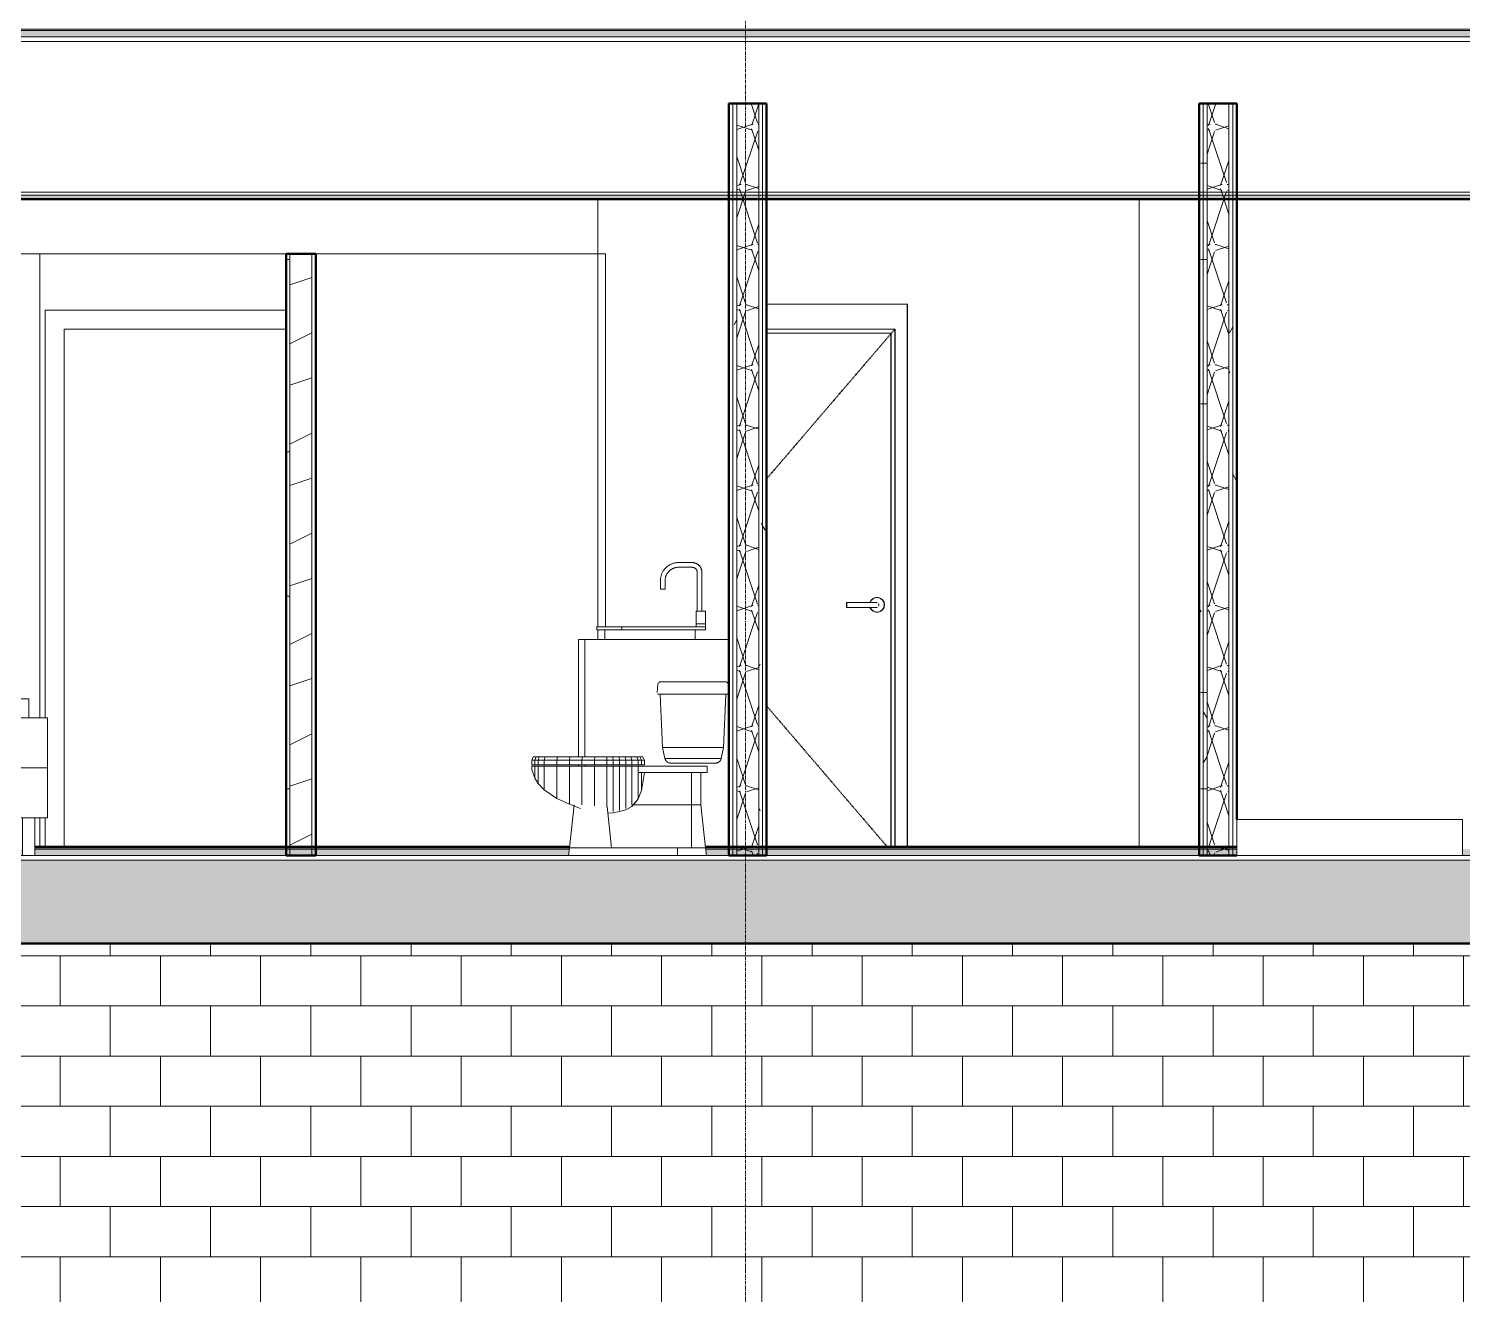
# Model space of a CAD drawing. Header units: inches. Extents: x -4169 to 1833, y -300 to 585.
# Drawn here: x -3595.7 to -3366.9, y 66 to 267.9 of the extents above; entities that cross this region are included whole.
import ezdxf

# ---------------------------------------------------------------- set-up
doc = ezdxf.new("R2010")
doc.units = ezdxf.units.IN
doc.header["$MEASUREMENT"] = 0
doc.linetypes.add('Dash 1_16_', pattern=[0.125, 0.0625, -0.0625])
doc.linetypes.add('Grid Line 1_2_', pattern=[0.875, 0.5, -0.125, 0.125, -0.125])
for name, color, linetype, lineweight in [('0-1', 7, 'Continuous', 5), ('0-4', 7, 'Continuous', 9), ('0-6', 10, 'Continuous', 13), ('A-DOOR-3', 7, 'Continuous', 9), ('A-DOOR-4', 7, 'Dash 1_16_', 9), ('A-DOOR-FRAM-1', 7, 'Continuous', 9), ('A-FLOR-2', 192, 'Continuous', 50), ('A-FLOR-LEVL-1', 51, 'Grid Line 1_2_', 9), ('A-FLOR-MCUT', 51, 'Continuous', 13), ('A-FLOR-PATT-1', 8, 'Continuous', 9), ('A-WALL-1', 250, 'Continuous', 50), ('A-WALL-2', 10, 'Continuous', 13), ('A-WALL-PATT-1', 7, 'Continuous', 9), ('A-WALL-PATT-2', 253, 'Continuous', 9), ('A-WALL-PATT-3', 55, 'Continuous', 9), ('I-FURN-1', 7, 'Continuous', 9), ('I-WALL-1', 250, 'Continuous', 50), ('I-WALL-2', 10, 'Continuous', 13), ('P-SANR-FIXT-1', 7, 'Continuous', 9), ('Q-CASE-1', 7, 'Continuous', 9), ('S-GRID-1', 1, 'Grid Line 1_2_', 9)]:
    doc.layers.add(name, color=color, linetype=linetype, lineweight=lineweight)
pattern_1 = [(0, (-3769.654, 146.633), (30.72, 7.68), [1.267, -21.773, 1.267, -21.773, -122.88]), (0, (-3769.654, 146.633), (30.72, 7.68), [-46.08, 1.267, -44.813, 1.267, -21.773, -53.76]), (0, (-3769.654, 146.633), (30.72, 7.68), [-115.2, 1.267, -14.093, 1.267, -37.133]), (120, (-3758.134, 150.473), (-22.011075, 22.7643), [1.267, -21.773, 1.267, -21.773, -122.88]), (120, (-3758.134, 150.473), (-22.011075, 22.7643), [-46.08, 1.267, -44.813, 1.267, -21.773, -53.76]), (120, (-3758.134, 150.473), (-22.011075, 22.7643), [-115.2, 1.267, -14.093, 1.267, -37.133]), (240, (-3754.294, 165.833), (-8.708925, -30.4443), [1.267, -21.773, 1.267, -21.773, -122.88]), (240, (-3754.294, 165.833), (-8.708925, -30.4443), [-46.08, 1.267, -44.813, 1.267, -21.773, -53.76]), (240, (-3754.294, 165.833), (-8.708925, -30.4443), [-115.2, 1.267, -14.093, 1.267, -37.133])]
pattern_2 = [(161.57, (-3769.174, 147.113), (-3.8399538, -1.54e-05), [0, -27.322, 3.034, 0]), (18.43, (-3770.134, 147.113), (-3.8399538, 1.54e-05), [0, -27.322, 3.034, 0]), (108.43, (-3769.174, 147.113), (1.919622, -9.6005246), [9.106, -21.25]), (71.57, (-3770.134, 147.113), (1.919622, 9.6005246), [9.106, -21.25])]
pattern_3 = [(50, (-3769.654, 146.633), (27.5427, -2.40992), [2.88, -31.68]), (355, (-3769.654, 146.633), (-5.32784, 28.88427), [2.304, -25.344]), (100.451, (-3767.36, 146.432), (22.2153, 26.47393), [2.448, -26.924]), (46.184, (-3769.654, 154.313), (40.9819, -6.3564), [4.32, -47.52]), (96.636, (-3766.24, 153.784), (35.89075, 37.4062), [3.671, -40.386]), (351.184, (-3769.654, 154.313), (35.891, 37.4062), [3.456, -38.016]), (21, (-3765.814, 152.393), (22.92104, -15.46073), [2.88, -31.68]), (326, (-3765.814, 152.393), (9.34353, 27.84574), [2.304, -25.344]), (71.451, (-3763.904, 151.105), (32.26477, 12.38442), [2.448, -26.924]), (37.5, (-3769.654, 146.633), (0.466855, 12.782707), [1.267, -23.77, 1.267, -24.461, -25.44]), (37.5, (-3769.654, 146.633), (0.466855, 12.782707), [-50.765, 1.267, -24.173]), (7.5, (-3769.654, 146.633), (10.10159, 15.14509), [1.267, -13.402, 1.267, -23.194, -9.696]), (7.5, (-3769.654, 146.633), (10.10159, 15.14509), [-39.13, 1.267, -8.429]), (327.5, (-3778.217, 146.633), (20.49916, -0.86578), [1.267, -8.333, 1.267, -28.685, -39.744]), (327.5, (-3778.217, 146.633), (20.49916, -0.86578), [-39.552, 1.267, -38.477]), (317.5, (-3782.057, 146.633), (22.39478, 3.84429), [1.267, -11.213, 1.267, -18.624, -28.224]), (317.5, (-3782.057, 146.633), (22.39478, 3.84429), [-32.371, 1.267, -26.957])]

# ---------------------------------------------------------------- blocks, each defined once
blk = doc.blocks.new('CTR - 2nd Phase_rvt-1-BUILDING SECTION - NORTH_SOUTH THRU PARKING RAMP - LOOKING WEST')
at = {"layer": 'A-FLOR-LEVL-1'}
blk.add_line((-4168.71, 136), (-1814.21, 136), dxfattribs=at)
blk = doc.blocks.new('M_Sink Vanity-Square - 500 x 440mm-V5-BUILDING SECTION - NORTH_SOUTH THRU PARKING RAMP - LOOKING WEST')
at = {"layer": 'P-SANR-FIXT-1'}
for p, q in [((-3489.85, 314.75), (-3492.04, 314.75)), ((-3492.04, 314), (-3489.85, 314)), ((-3494.91, 311.87), (-3494.91, 310.5)), ((-3494.16, 310.5), (-3494.16, 311.87)), ((-3489.04, 313.19), (-3489.04, 307)), ((-3488.29, 307), (-3488.29, 313.19)), ((-3494.16, 310.5), (-3494.91, 310.5)), ((-3489.23, 307), (-3489.23, 304.99)), ((-3489.23, 307), (-3489.23, 304.99)), ((-3489.21, 307), (-3488.48, 307)), ((-3489.21, 307), (-3489.21, 307)), ((-3488.48, 307), (-3487.74, 307)), ((-3487.74, 307), (-3487.74, 307)), ((-3487.73, 304.99), (-3487.73, 307)), ((-3487.73, 304.99), (-3487.73, 307)), ((-3505.05, 304.5), (-3501.05, 304.5)), ((-3505.05, 304), (-3505.05, 304.5)), ((-3501.05, 304.5), (-3490.23, 304.5)), ((-3501.05, 304.5), (-3501.05, 304)), ((-3490.23, 304.5), (-3487.73, 304.5)), ((-3489.23, 304.99), (-3489.23, 304.5)), ((-3489.23, 304.99), (-3487.73, 304.99)), ((-3487.73, 304.5), (-3487.73, 304.99)), ((-3487.73, 304), (-3487.73, 304.5)), ((-3501.05, 304), (-3505.05, 304)), ((-3503.8, 304), (-3503.8, 302.5)), ((-3490.23, 304), (-3501.05, 304)), ((-3487.73, 304), (-3490.23, 304)), ((-3489.35, 302.5), (-3489.35, 304))]:
    blk.add_line(p, q, dxfattribs=at)
at = {"layer": 'P-SANR-FIXT-1', "flags": 128}
for points in [[(-3492.04, 314.75), (-3492.15, 314.75), (-3492.27, 314.74), (-3492.38, 314.73), (-3492.5, 314.71), (-3492.61, 314.69), (-3492.72, 314.67), (-3492.83, 314.64), (-3492.94, 314.6), (-3493.05, 314.57), (-3493.16, 314.52), (-3493.26, 314.48), (-3493.37, 314.43), (-3493.47, 314.37), (-3493.57, 314.31), (-3493.66, 314.25), (-3493.76, 314.18), (-3493.85, 314.11), (-3493.93, 314.04), (-3494.02, 313.96), (-3494.1, 313.88), (-3494.18, 313.79), (-3494.25, 313.71), (-3494.33, 313.62), (-3494.39, 313.52), (-3494.46, 313.43), (-3494.52, 313.33), (-3494.57, 313.23), (-3494.63, 313.13), (-3494.67, 313.02), (-3494.72, 312.92), (-3494.76, 312.81), (-3494.79, 312.7), (-3494.82, 312.59), (-3494.85, 312.48), (-3494.87, 312.36), (-3494.89, 312.25), (-3494.9, 312.14), (-3494.91, 312.02), (-3494.91, 311.91), (-3494.91, 311.87)], [(-3494.16, 311.87), (-3494.16, 311.96), (-3494.16, 312.04), (-3494.15, 312.13), (-3494.14, 312.21), (-3494.12, 312.3), (-3494.1, 312.38), (-3494.08, 312.46), (-3494.06, 312.54), (-3494.03, 312.62), (-3494, 312.7), (-3493.96, 312.78), (-3493.92, 312.86), (-3493.88, 312.93), (-3493.84, 313), (-3493.79, 313.07), (-3493.74, 313.14), (-3493.69, 313.21), (-3493.64, 313.28), (-3493.58, 313.34), (-3493.52, 313.4), (-3493.46, 313.46), (-3493.39, 313.51), (-3493.33, 313.57), (-3493.26, 313.62), (-3493.19, 313.66), (-3493.11, 313.71), (-3493.04, 313.75), (-3492.96, 313.79), (-3492.89, 313.82), (-3492.81, 313.86), (-3492.73, 313.88), (-3492.65, 313.91), (-3492.57, 313.93), (-3492.48, 313.95), (-3492.4, 313.97), (-3492.32, 313.98), (-3492.23, 313.99), (-3492.15, 314), (-3492.06, 314), (-3492.04, 314)], [(-3488.29, 313.19), (-3488.29, 313.25), (-3488.29, 313.31), (-3488.3, 313.37), (-3488.31, 313.44), (-3488.32, 313.5), (-3488.33, 313.56), (-3488.35, 313.62), (-3488.37, 313.68), (-3488.39, 313.74), (-3488.41, 313.8), (-3488.44, 313.85), (-3488.46, 313.91), (-3488.49, 313.96), (-3488.53, 314.02), (-3488.56, 314.07), (-3488.6, 314.12), (-3488.64, 314.17), (-3488.68, 314.22), (-3488.72, 314.26), (-3488.76, 314.31), (-3488.81, 314.35), (-3488.86, 314.39), (-3488.9, 314.43), (-3488.95, 314.47), (-3489.01, 314.5), (-3489.06, 314.54), (-3489.11, 314.57), (-3489.17, 314.59), (-3489.23, 314.62), (-3489.28, 314.64), (-3489.34, 314.67), (-3489.4, 314.68), (-3489.46, 314.7), (-3489.52, 314.72), (-3489.59, 314.73), (-3489.65, 314.74), (-3489.71, 314.74), (-3489.77, 314.75), (-3489.83, 314.75), (-3489.85, 314.75)], [(-3489.85, 314), (-3489.82, 314), (-3489.79, 314), (-3489.75, 313.99), (-3489.72, 313.99), (-3489.69, 313.98), (-3489.66, 313.98), (-3489.63, 313.97), (-3489.6, 313.96), (-3489.56, 313.95), (-3489.53, 313.94), (-3489.5, 313.92), (-3489.48, 313.91), (-3489.45, 313.89), (-3489.42, 313.88), (-3489.39, 313.86), (-3489.37, 313.84), (-3489.34, 313.82), (-3489.32, 313.8), (-3489.29, 313.78), (-3489.27, 313.75), (-3489.25, 313.73), (-3489.22, 313.71), (-3489.2, 313.68), (-3489.19, 313.65), (-3489.17, 313.63), (-3489.15, 313.6), (-3489.13, 313.57), (-3489.12, 313.54), (-3489.11, 313.51), (-3489.09, 313.48), (-3489.08, 313.45), (-3489.07, 313.42), (-3489.06, 313.39), (-3489.06, 313.36), (-3489.05, 313.33), (-3489.05, 313.29), (-3489.04, 313.26), (-3489.04, 313.23), (-3489.04, 313.2), (-3489.04, 313.19)]]:
    blk.add_lwpolyline(points, dxfattribs=at)
blk = doc.blocks.new('Toilet-Domestic-3D - Toilet-Domestic-3D-V7-BUILDING SECTION - NORTH_SOUTH THRU PARKING RAMP - LOOKING WEST')
at = {"layer": 'P-SANR-FIXT-1'}
for p, q in [((-3495.31, 163.29), (-3495.43, 162.02)), ((-3493.95, 163.75), (-3491.7, 163.75)), ((-3493.95, 163.75), (-3491.7, 163.75)), ((-3484.58, 163.75), (-3491.7, 163.75)), ((-3483.97, 162.02), (-3484.09, 163.29)), ((-3494.95, 161.75), (-3494.56, 153.25)), ((-3491.7, 161.75), (-3484.22, 161.75)), ((-3484.84, 153.25), (-3484.45, 161.75)), ((-3515.45, 151.24), (-3515.2, 151.75)), ((-3515.45, 151.25), (-3514.95, 151.25)), ((-3515.45, 150.5), (-3515.45, 151.25)), ((-3514.95, 151.24), (-3515.45, 151.24)), ((-3515.2, 151.75), (-3514.72, 151.75)), ((-3514.95, 151.24), (-3514.72, 151.75)), ((-3514.95, 151.25), (-3514.45, 151.25)), ((-3514.45, 151.24), (-3514.95, 151.24)), ((-3514.95, 150.5), (-3514.95, 151.24)), ((-3514.72, 151.75), (-3514.25, 151.75)), ((-3514.45, 151.25), (-3514.25, 151.75)), ((-3514.45, 151.25), (-3513.45, 151.25)), ((-3513.45, 151.24), (-3514.45, 151.24)), ((-3514.45, 150.5), (-3514.45, 151.24)), ((-3514.25, 151.75), (-3513.29, 151.75)), ((-3513.45, 151.25), (-3513.29, 151.75)), ((-3513.45, 151.25), (-3511.45, 151.25)), ((-3511.45, 151.24), (-3513.45, 151.24)), ((-3513.45, 150.5), (-3513.45, 151.24)), ((-3513.29, 151.75), (-3511.32, 151.75)), ((-3511.45, 151.25), (-3511.32, 151.75)), ((-3511.45, 151.25), (-3509.45, 151.25)), ((-3511.45, 150.5), (-3511.45, 151.25)), ((-3509.45, 151.24), (-3511.45, 151.24)), ((-3511.32, 151.75), (-3509.35, 151.75)), ((-3509.45, 151.25), (-3509.35, 151.75)), ((-3509.45, 151.25), (-3507.45, 151.25)), ((-3507.45, 151.24), (-3509.45, 151.24)), ((-3509.45, 150.5), (-3509.45, 151.24)), ((-3509.35, 151.75), (-3507.37, 151.75)), ((-3507.45, 151.25), (-3507.37, 151.75)), ((-3507.45, 151.25), (-3505.44, 151.25)), ((-3507.45, 150.5), (-3507.45, 151.25)), ((-3505.44, 151.24), (-3507.45, 151.24)), ((-3507.37, 151.75), (-3505.4, 151.75)), ((-3505.44, 151.25), (-3505.4, 151.75)), ((-3505.44, 151.25), (-3503.45, 151.25)), ((-3503.45, 151.24), (-3505.44, 151.24)), ((-3505.44, 150.5), (-3505.44, 151.24)), ((-3505.4, 151.75), (-3503.45, 151.75)), ((-3503.45, 151.25), (-3503.45, 151.75)), ((-3503.45, 151.75), (-3502.49, 151.75)), ((-3503.45, 151.25), (-3502.45, 151.25)), ((-3502.45, 151.24), (-3503.45, 151.24)), ((-3503.45, 150.5), (-3503.45, 151.24)), ((-3502.45, 151.25), (-3502.49, 151.75)), ((-3502.49, 151.75), (-3501.5, 151.75)), ((-3502.45, 151.25), (-3501.45, 151.25)), ((-3501.45, 151.24), (-3502.45, 151.24)), ((-3502.45, 150.5), (-3502.45, 151.24)), ((-3501.45, 151.25), (-3501.5, 151.75)), ((-3501.5, 151.75), (-3500.55, 151.75)), ((-3501.45, 151.25), (-3500.45, 151.25)), ((-3501.45, 150.5), (-3501.45, 151.25)), ((-3500.45, 151.24), (-3501.45, 151.24)), ((-3500.45, 151.25), (-3500.55, 151.75)), ((-3500.55, 151.75), (-3499.61, 151.75)), ((-3500.45, 151.25), (-3499.45, 151.25)), ((-3499.45, 151.24), (-3500.45, 151.24)), ((-3500.45, 150.5), (-3500.45, 151.24)), ((-3499.45, 151.25), (-3499.61, 151.75)), ((-3499.61, 151.75), (-3498.67, 151.75)), ((-3499.45, 151.25), (-3498.45, 151.25)), ((-3499.45, 150.5), (-3499.45, 151.25)), ((-3498.45, 151.24), (-3499.45, 151.24)), ((-3498.45, 151.24), (-3498.67, 151.75)), ((-3498.67, 151.75), (-3498.19, 151.75)), ((-3498.45, 151.25), (-3497.95, 151.25)), ((-3497.95, 151.24), (-3498.45, 151.24)), ((-3498.45, 150.5), (-3498.45, 151.24)), ((-3497.95, 151.24), (-3498.19, 151.75)), ((-3498.19, 151.75), (-3497.7, 151.75)), ((-3497.95, 151.25), (-3497.45, 151.25)), ((-3497.45, 151.24), (-3497.95, 151.24)), ((-3497.95, 150.5), (-3497.95, 151.24)), ((-3497.45, 151.24), (-3497.7, 151.75)), ((-3497.45, 150.5), (-3497.45, 151.25)), ((-3494.56, 153.25), (-3494.2, 151.49)), ((-3494.56, 153.25), (-3491.7, 153.25)), ((-3494.2, 151.49), (-3491.7, 151.49)), ((-3491.7, 153.25), (-3484.84, 153.25)), ((-3491.7, 151.49), (-3485.2, 151.49)), ((-3485.2, 151.49), (-3484.84, 153.25)), ((-3514.95, 150.5), (-3515.45, 150.5)), ((-3515.45, 150.25), (-3514.95, 150.25)), ((-3515.45, 150.25), (-3515.45, 149.75)), ((-3515.45, 149.75), (-3514.95, 148.38)), ((-3514.45, 150.5), (-3514.95, 150.5)), ((-3514.95, 150.25), (-3514.45, 150.25)), ((-3514.95, 150.25), (-3514.95, 148.42)), ((-3513.45, 150.5), (-3514.45, 150.5)), ((-3514.45, 150.25), (-3513.45, 150.25)), ((-3514.45, 150.25), (-3514.45, 147.51)), ((-3511.45, 150.5), (-3513.45, 150.5)), ((-3513.45, 150.25), (-3511.45, 150.25)), ((-3513.45, 150.25), (-3513.45, 146.57)), ((-3509.45, 150.5), (-3511.45, 150.5)), ((-3511.45, 150.25), (-3509.45, 150.25)), ((-3511.45, 150.25), (-3511.45, 145.17)), ((-3507.45, 150.5), (-3509.45, 150.5)), ((-3509.45, 150.25), (-3507.45, 150.25)), ((-3509.45, 150.25), (-3509.45, 144.25)), ((-3505.44, 150.5), (-3507.45, 150.5)), ((-3507.45, 150.25), (-3505.44, 150.25)), ((-3507.45, 150.25), (-3507.45, 144.09)), ((-3503.45, 150.5), (-3505.44, 150.5)), ((-3505.44, 150.25), (-3503.45, 150.25)), ((-3505.44, 150.25), (-3505.44, 143.93)), ((-3502.45, 150.5), (-3503.45, 150.5)), ((-3503.45, 150.25), (-3502.45, 150.25)), ((-3503.45, 150.25), (-3503.45, 143.79)), ((-3501.45, 150.5), (-3502.45, 150.5)), ((-3502.45, 150.25), (-3501.45, 150.25)), ((-3502.45, 150.25), (-3502.45, 143.02)), ((-3500.45, 150.5), (-3501.45, 150.5)), ((-3501.45, 150.25), (-3500.45, 150.25)), ((-3501.45, 150.25), (-3501.45, 143.2)), ((-3499.45, 150.5), (-3500.45, 150.5)), ((-3500.45, 150.25), (-3499.45, 150.25)), ((-3500.45, 150.25), (-3500.45, 143.52)), ((-3498.45, 150.5), (-3499.45, 150.5)), ((-3499.45, 150.25), (-3498.45, 150.25)), ((-3499.45, 150.25), (-3499.45, 144.07)), ((-3497.95, 150.5), (-3498.45, 150.5)), ((-3498.45, 150.25), (-3487.89, 150.25)), ((-3498.45, 149.25), (-3498.45, 150.25)), ((-3487.89, 149.25), (-3498.45, 149.25)), ((-3498.45, 149.24), (-3498.45, 145.09)), ((-3497.45, 150.5), (-3497.95, 150.5)), ((-3497.45, 149.25), (-3497.95, 146.41)), ((-3497.95, 146.41), (-3497.45, 149.25)), ((-3497.95, 149.24), (-3497.95, 146.47)), ((-3491.7, 150.75), (-3486.16, 150.75)), ((-3489.95, 144.12), (-3489.95, 149.25)), ((-3489.95, 144.12), (-3489.95, 149.25)), ((-3488.45, 144.12), (-3488.45, 149.25)), ((-3487.89, 150.25), (-3487.45, 150.25)), ((-3487.45, 149.25), (-3487.89, 149.25)), ((-3487.45, 149.25), (-3487.45, 150.25)), ((-3514.95, 148.38), (-3514.45, 147.51)), ((-3514.45, 147.51), (-3513.45, 146.51)), ((-3513.45, 146.51), (-3511.45, 145.12)), ((-3511.45, 145.12), (-3509.45, 144.19)), ((-3509.45, 144.19), (-3507.65, 143.53)), ((-3499.45, 143.85), (-3498.45, 145.04)), ((-3498.45, 145.04), (-3499.22, 144.12)), ((-3497.95, 146.41), (-3498.45, 145.04)), ((-3498.45, 145.04), (-3497.95, 146.41)), ((-3508.7, 144.12), (-3509.45, 137.25)), ((-3502.7, 137.25), (-3503.42, 143.82)), ((-3503.3, 142.76), (-3502.45, 142.84)), ((-3502.45, 142.84), (-3501.45, 143.01)), ((-3501.45, 143.01), (-3500.45, 143.28)), ((-3500.45, 143.28), (-3499.45, 143.85)), ((-3489.95, 144.12), (-3499.41, 144.12)), ((-3499.22, 144.12), (-3489.95, 144.12)), ((-3489.95, 137.25), (-3489.95, 144.12)), ((-3489.24, 144.12), (-3489.95, 144.12)), ((-3489.95, 144.12), (-3489.95, 137.25)), ((-3489.04, 144.12), (-3489.25, 144.12)), ((-3488.7, 144.12), (-3489.05, 144.12)), ((-3488.57, 144.12), (-3488.71, 144.12)), ((-3488.45, 144.12), (-3488.57, 144.12)), ((-3487.7, 137.25), (-3488.45, 144.12)), ((-3509.45, 137.25), (-3509.59, 136)), ((-3509.59, 136), (-3504.95, 136)), ((-3509.23, 137.25), (-3509.45, 137.25)), ((-3509.45, 137.25), (-3509.23, 137.25)), ((-3508.59, 137.25), (-3509.23, 137.25)), ((-3509.23, 137.25), (-3508.59, 137.25)), ((-3507.59, 137.25), (-3508.59, 137.25)), ((-3508.59, 137.25), (-3507.59, 137.25)), ((-3506.34, 137.25), (-3507.59, 137.25)), ((-3507.59, 137.25), (-3506.34, 137.25)), ((-3504.95, 137.25), (-3506.34, 137.25)), ((-3506.34, 137.25), (-3504.95, 137.25)), ((-3492.2, 137.25), (-3504.95, 137.25)), ((-3504.95, 137.25), (-3502.7, 137.25)), ((-3504.95, 136), (-3492.2, 136)), ((-3492.2, 136), (-3492.2, 137.25)), ((-3492.2, 137.25), (-3487.74, 137.25)), ((-3492.2, 137.25), (-3492.2, 136)), ((-3487.56, 136), (-3492.2, 136)), ((-3487.76, 137.25), (-3487.7, 137.25)), ((-3487.71, 137.25), (-3487.7, 137.25)), ((-3487.56, 136), (-3487.7, 137.25))]:
    blk.add_line(p, q, dxfattribs=at)
at = {"layer": 'P-SANR-FIXT-1', "flags": 128}
for points in [[(-3495.3, 163.37), (-3495.3, 163.39), (-3495.29, 163.41), (-3495.28, 163.43), (-3495.28, 163.45), (-3495.27, 163.47)], [(-3495.23, 163.54), (-3495.22, 163.55), (-3495.2, 163.57), (-3495.19, 163.58), (-3495.18, 163.6), (-3495.16, 163.61), (-3495.15, 163.62), (-3495.13, 163.64), (-3495.12, 163.65), (-3495.1, 163.66), (-3495.08, 163.67), (-3495.07, 163.68), (-3495.05, 163.69), (-3495.03, 163.7), (-3495.01, 163.71), (-3494.99, 163.72), (-3494.98, 163.72), (-3494.96, 163.73), (-3494.94, 163.74), (-3494.92, 163.74), (-3494.9, 163.74), (-3494.88, 163.75), (-3494.86, 163.75), (-3494.84, 163.75), (-3494.82, 163.75), (-3494.82, 163.75)], [(-3491.7, 163.75), (-3491.82, 163.75), (-3491.95, 163.75), (-3492.07, 163.75), (-3492.2, 163.75), (-3492.32, 163.75), (-3492.44, 163.75), (-3492.56, 163.75), (-3492.68, 163.75), (-3492.8, 163.75), (-3492.91, 163.75), (-3493.03, 163.75), (-3493.14, 163.75), (-3493.25, 163.75), (-3493.36, 163.75), (-3493.46, 163.75), (-3493.56, 163.75), (-3493.66, 163.75), (-3493.76, 163.75), (-3493.85, 163.75), (-3493.94, 163.75), (-3494.02, 163.75), (-3494.1, 163.75), (-3494.18, 163.75), (-3494.25, 163.75), (-3494.32, 163.75), (-3494.39, 163.75), (-3494.45, 163.75), (-3494.51, 163.75), (-3494.56, 163.75), (-3494.6, 163.75), (-3494.65, 163.75), (-3494.69, 163.75), (-3494.72, 163.75), (-3494.75, 163.75), (-3494.77, 163.75), (-3494.79, 163.75), (-3494.8, 163.75), (-3494.81, 163.75), (-3494.82, 163.75), (-3494.82, 163.75)], [(-3494.82, 163.75), (-3494.81, 163.75), (-3494.81, 163.75), (-3494.79, 163.75), (-3494.78, 163.75), (-3494.75, 163.75), (-3494.73, 163.75), (-3494.7, 163.75), (-3494.66, 163.75), (-3494.62, 163.75)], [(-3495.18, 161.75), (-3495.19, 161.75), (-3495.2, 161.75), (-3495.21, 161.75), (-3495.22, 161.75), (-3495.23, 161.75), (-3495.24, 161.76), (-3495.25, 161.76), (-3495.26, 161.76), (-3495.27, 161.77), (-3495.27, 161.77), (-3495.28, 161.77), (-3495.29, 161.78), (-3495.3, 161.78), (-3495.31, 161.79), (-3495.32, 161.79), (-3495.33, 161.8), (-3495.33, 161.81), (-3495.34, 161.81)], [(-3495.18, 161.75), (-3495.17, 161.75), (-3495.17, 161.75), (-3495.15, 161.75), (-3495.13, 161.75), (-3495.11, 161.75), (-3495.08, 161.75), (-3495.04, 161.75), (-3495, 161.75), (-3494.95, 161.75), (-3494.9, 161.75), (-3494.85, 161.75), (-3494.78, 161.75), (-3494.72, 161.75), (-3494.65, 161.75), (-3494.57, 161.75), (-3494.49, 161.75), (-3494.4, 161.75), (-3494.31, 161.75), (-3494.22, 161.75), (-3494.12, 161.75), (-3494.02, 161.75), (-3493.92, 161.75), (-3493.81, 161.75), (-3493.69, 161.75), (-3493.58, 161.75), (-3493.46, 161.75), (-3493.34, 161.75), (-3493.21, 161.75), (-3493.09, 161.75), (-3492.96, 161.75), (-3492.83, 161.75), (-3492.7, 161.75), (-3492.56, 161.75), (-3492.43, 161.75), (-3492.29, 161.75), (-3492.15, 161.75), (-3492.02, 161.75), (-3491.88, 161.75), (-3491.74, 161.75), (-3491.7, 161.75)], [(-3495.07, 161.75), (-3495.1, 161.75), (-3495.13, 161.75), (-3495.15, 161.75), (-3495.16, 161.75), (-3495.17, 161.75), (-3495.18, 161.75), (-3495.18, 161.75)], [(-3493.73, 150.88), (-3493.77, 150.9), (-3493.8, 150.92), (-3493.83, 150.95), (-3493.87, 150.97), (-3493.9, 151), (-3493.93, 151.03), (-3493.95, 151.05), (-3493.98, 151.08), (-3494.01, 151.11), (-3494.03, 151.14), (-3494.06, 151.18), (-3494.08, 151.21), (-3494.1, 151.24), (-3494.12, 151.28), (-3494.14, 151.31), (-3494.15, 151.35), (-3494.17, 151.39), (-3494.18, 151.43), (-3494.2, 151.46)], [(-3493.24, 150.75), (-3493.28, 150.75), (-3493.32, 150.75), (-3493.36, 150.76), (-3493.4, 150.76), (-3493.44, 150.77), (-3493.48, 150.78), (-3493.51, 150.79), (-3493.55, 150.8), (-3493.59, 150.81), (-3493.63, 150.83)], [(-3493.24, 150.75), (-3493.24, 150.75), (-3493.23, 150.75), (-3493.23, 150.75), (-3493.22, 150.75), (-3493.21, 150.75), (-3493.19, 150.75), (-3493.18, 150.75), (-3493.16, 150.75), (-3493.14, 150.75), (-3493.12, 150.75), (-3493.09, 150.75), (-3493.06, 150.75), (-3493.03, 150.75), (-3493, 150.75), (-3492.97, 150.75), (-3492.93, 150.75), (-3492.9, 150.75), (-3492.86, 150.75), (-3492.81, 150.75), (-3492.77, 150.75), (-3492.73, 150.75), (-3492.68, 150.75), (-3492.63, 150.75), (-3492.58, 150.75), (-3492.53, 150.75), (-3492.48, 150.75), (-3492.42, 150.75), (-3492.37, 150.75), (-3492.31, 150.75), (-3492.26, 150.75), (-3492.2, 150.75), (-3492.14, 150.75), (-3492.08, 150.75), (-3492.02, 150.75), (-3491.96, 150.75), (-3491.9, 150.75), (-3491.84, 150.75), (-3491.78, 150.75), (-3491.72, 150.75), (-3491.7, 150.75)], [(-3492.84, 150.75), (-3492.89, 150.75), (-3492.92, 150.75), (-3492.96, 150.75), (-3492.99, 150.75), (-3493.03, 150.75), (-3493.06, 150.75), (-3493.08, 150.75), (-3493.11, 150.75), (-3493.13, 150.75), (-3493.15, 150.75), (-3493.17, 150.75), (-3493.19, 150.75), (-3493.2, 150.75), (-3493.22, 150.75), (-3493.22, 150.75), (-3493.23, 150.75), (-3493.24, 150.75), (-3493.24, 150.75), (-3493.24, 150.75)], [(-3492.47, 150.75), (-3492.52, 150.75), (-3492.57, 150.75), (-3492.62, 150.75), (-3492.67, 150.75), (-3492.71, 150.75), (-3492.76, 150.75)]]:
    blk.add_lwpolyline(points, dxfattribs=at)
at = {"layer": 'P-SANR-FIXT-1'}
for points, knots in [([(-3484.09, 163.29), (-3484.09, 163.33), (-3484.1, 163.4), (-3484.13, 163.46), (-3484.15, 163.5), (-3484.17, 163.53), (-3484.2, 163.57), (-3484.24, 163.62), (-3484.29, 163.66), (-3484.35, 163.69), (-3484.4, 163.72), (-3484.48, 163.74), (-3484.54, 163.75), (-3484.58, 163.75)], [-1, -1, -1, -1, -0.833333, -0.75, -0.708333, -0.666667, -0.583333, -0.5, -0.416667, -0.333333, -0.25, -0.166667, 0, 0, 0, 0]), ([(-3484.22, 161.75), (-3484.21, 161.75), (-3484.18, 161.75), (-3484.15, 161.76), (-3484.12, 161.77), (-3484.1, 161.78), (-3484.08, 161.8), (-3484.06, 161.81), (-3484.05, 161.82), (-3484.04, 161.83), (-3484.03, 161.84), (-3484.02, 161.85), (-3484.01, 161.87), (-3484, 161.9), (-3483.98, 161.93), (-3483.97, 161.97), (-3483.97, 162), (-3483.97, 162.02)], [-1, -1, -1, -1, -0.875, -0.8125, -0.75, -0.6875, -0.625, -0.5625, -0.53125, -0.5, -0.46875, -0.4375, -0.375, -0.3125, -0.25, -0.125, 0, 0, 0, 0]), ([(-3486.16, 150.75), (-3486.09, 150.75), (-3485.98, 150.76), (-3485.84, 150.8), (-3485.74, 150.84), (-3485.64, 150.89), (-3485.55, 150.96), (-3485.47, 151.03), (-3485.39, 151.11), (-3485.33, 151.19), (-3485.25, 151.32), (-3485.22, 151.42), (-3485.2, 151.49)], [-1, -1, -1, -1, -0.833333, -0.75, -0.666667, -0.583333, -0.5, -0.416667, -0.333333, -0.25, -0.166667, 0, 0, 0, 0])]:
    blk.add_open_spline(points, degree=3, knots=knots, dxfattribs=at)
blk = doc.blocks.new('OD_CW_Base Cabinet - OD_CW_Base Cabinet-1870209-BUILDING SECTION - NORTH_SOUTH THRU PARKING RAMP - LOOKING WEST')
at = {"layer": 'Q-CASE-1'}
for p, q in [((-3507.97, 302.5), (-3507.97, 283.75)), ((-3506.97, 302.5), (-3507.97, 302.5)), ((-3506.97, 283.75), (-3506.97, 302.5)), ((-3506.97, 302.5), (-3506.97, 283.75)), ((-3483.97, 302.5), (-3506.97, 302.5)), ((-3507.97, 282.5), (-3507.97, 282.25)), ((-3506.97, 282.25), (-3506.97, 282.5)), ((-3506.97, 282.5), (-3506.97, 282.25))]:
    blk.add_line(p, q, dxfattribs=at)
blk = doc.blocks.new('Interior_barn_door_18732 - Interior_barn_door_18732-V9-BUILDING SECTION - NORTH_SOUTH THRU PARKING RAMP - LOOKING WEST')
at = {"layer": 'A-DOOR-FRAM-1'}
for p, q in [((-3554.67, 223), (-3593.1, 223)), ((-3593.1, 223), (-3593.1, 158)), ((-3590.1, 137.37), (-3590.1, 220)), ((-3590.1, 220), (-3554.67, 220)), ((-3593.1, 142), (-3593.1, 137.37))]:
    blk.add_line(p, q, dxfattribs=at)
blk = doc.blocks.new('Bed-Standard - Queen 60_ x 79_-1242961-BUILDING SECTION - NORTH_SOUTH THRU PARKING RAMP - LOOKING WEST')
at = {"layer": 'I-FURN-1'}
for p, q in [((-3595.74, 293), (-3649.74, 293)), ((-3649.74, 292), (-3649.74, 293)), ((-3595.74, 293), (-3595.74, 292)), ((-3649.74, 290), (-3649.74, 292)), ((-3595.74, 292), (-3595.74, 290)), ((-3652.74, 290), (-3652.74, 282)), ((-3652.74, 290), (-3651.74, 290)), ((-3651.74, 290), (-3593.74, 290)), ((-3593.74, 290), (-3592.74, 290)), ((-3592.74, 282), (-3592.74, 290)), ((-3652.74, 282), (-3652.74, 274)), ((-3652.74, 282), (-3651.74, 282)), ((-3651.74, 282), (-3652.74, 282)), ((-3651.74, 282), (-3593.74, 282)), ((-3593.74, 282), (-3651.74, 282)), ((-3593.74, 282), (-3592.74, 282)), ((-3592.74, 282), (-3593.74, 282)), ((-3592.74, 274), (-3592.74, 282)), ((-3651.74, 274), (-3652.74, 274)), ((-3593.74, 274), (-3651.74, 274)), ((-3650.74, 274), (-3650.74, 268)), ((-3648.74, 268), (-3648.74, 274)), ((-3596.74, 274), (-3596.74, 268)), ((-3594.74, 268), (-3594.74, 274)), ((-3592.74, 274), (-3593.74, 274)), ((-3648.74, 268), (-3650.74, 268)), ((-3594.74, 268), (-3596.74, 268))]:
    blk.add_line(p, q, dxfattribs=at)
blk = doc.blocks.new('Shower Base-3D - 36_ x 36_-V15-BUILDING SECTION - NORTH_SOUTH THRU PARKING RAMP - LOOKING WEST')
at = {"layer": 'P-SANR-FIXT-1'}
for p, q in [((-2913.32, 273.75), (-2877.32, 273.75)), ((-2913.32, 273.75), (-2913.32, 268)), ((-2877.32, 273.75), (-2877.32, 268)), ((-2877.32, 268), (-2913.32, 268))]:
    blk.add_line(p, q, dxfattribs=at)
blk = doc.blocks.new('CTR - 1st Phase - Unit Layouts_rvt-1-BUILDING SECTION - NORTH_SOUTH THRU PARKING RAMP - LOOKING WEST')
at = {"layer": 'A-WALL-PATT-1'}
h = blk.add_hatch(dxfattribs=at)
h.set_pattern_fill('FP_1', color=256, style=0, pattern_type=2)
h.set_pattern_definition(pattern_1)
h.paths.add_polyline_path([(-3554.67, 136), (-3554.05, 136), (-3554.05, 232), (-3554.67, 232), (-3554.67, 148.48)], flags=0)
at = {"layer": 'A-WALL-PATT-2'}
h = blk.add_hatch(dxfattribs=at)
h.set_pattern_fill('FP_3', color=256, style=0, pattern_type=2)
h.set_pattern_definition([(216.87, (-3763.257, 162.627), (47.980943, 31.987086), [7.997, -71.971]), (206.565, (-3753.661, 157.829), (-15.99371, -15.99413), [17.881, -17.881]), (198.435, (-3753.661, 149.832), (-31.98674, -15.99388), [10.115, -40.461])])
h.paths.add_polyline_path([(-3554.05, 136), (-3550.55, 136), (-3550.55, 232), (-3554.05, 232), (-3554.05, 148.48)], flags=0)
at = {"layer": 'A-WALL-1'}
for p, q in [((-3554.67, 232), (-3554.67, 136)), ((-3549.92, 232), (-3554.67, 232)), ((-3549.92, 136), (-3549.92, 232)), ((-3554.67, 136), (-3549.92, 136))]:
    blk.add_line(p, q, dxfattribs=at)
at = {"layer": 'A-WALL-2'}
for p, q in [((-3593.94, 232), (-3676.74, 232)), ((-3554.67, 232), (-3593.94, 232)), ((-3593.94, 158), (-3593.94, 232)), ((-3554.05, 136), (-3554.05, 232)), ((-3550.55, 136), (-3550.55, 232)), ((-3503.67, 232), (-3549.92, 232)), ((-3503.67, 172.5), (-3503.67, 232)), ((-3593.94, 137.37), (-3593.94, 142))]:
    blk.add_line(p, q, dxfattribs=at)
at = {"layer": '0-4'}
for name, p in [('Interior_barn_door_18732 - Interior_barn_door_18732-V9-BUILDING SECTION - NORTH_SOUTH THRU PARKING RAMP - LOOKING WEST', (0, 0)), ('M_Sink Vanity-Square - 500 x 440mm-V5-BUILDING SECTION - NORTH_SOUTH THRU PARKING RAMP - LOOKING WEST', (0, -132)), ('OD_CW_Base Cabinet - OD_CW_Base Cabinet-1870209-BUILDING SECTION - NORTH_SOUTH THRU PARKING RAMP - LOOKING WEST', (0, -132)), ('Toilet-Domestic-3D - Toilet-Domestic-3D-V7-BUILDING SECTION - NORTH_SOUTH THRU PARKING RAMP - LOOKING WEST', (0, 0)), ('Bed-Standard - Queen 60_ x 79_-1242961-BUILDING SECTION - NORTH_SOUTH THRU PARKING RAMP - LOOKING WEST', (0, -132)), ('Shower Base-3D - 36_ x 36_-V15-BUILDING SECTION - NORTH_SOUTH THRU PARKING RAMP - LOOKING WEST', (-489.6, -132))]:
    blk.add_blockref(name, p, dxfattribs=at)
blk = doc.blocks.new('HOLLOW METAL - UNIT DOOR-1922532-BUILDING SECTION - NORTH_SOUTH THRU PARKING RAMP - LOOKING WEST')
at = {"layer": 'A-DOOR-3'}
for p, q in [((-3461.02, 176.39), (-3465.15, 176.39)), ((-3465.15, 176), (-3465.15, 176.39)), ((-3465.15, 175.61), (-3465.15, 176)), ((-3465.15, 175.61), (-3461.02, 175.61))]:
    blk.add_line(p, q, dxfattribs=at)
at = {"layer": 'A-DOOR-3', "flags": 128}
for points in [[(-3460.43, 176.39), (-3460.43, 176.39), (-3460.43, 176.39), (-3460.43, 176.39), (-3460.43, 176.39), (-3460.44, 176.39), (-3460.44, 176.39), (-3460.45, 176.39), (-3460.46, 176.39), (-3460.46, 176.39), (-3460.47, 176.39), (-3460.48, 176.39), (-3460.49, 176.39), (-3460.5, 176.39), (-3460.52, 176.39), (-3460.53, 176.39), (-3460.54, 176.39), (-3460.56, 176.39), (-3460.57, 176.39), (-3460.59, 176.39), (-3460.61, 176.39), (-3460.62, 176.39), (-3460.64, 176.39), (-3460.66, 176.39), (-3460.68, 176.39), (-3460.7, 176.39), (-3460.72, 176.39), (-3460.74, 176.39), (-3460.76, 176.39), (-3460.78, 176.39), (-3460.8, 176.39), (-3460.83, 176.39), (-3460.85, 176.39), (-3460.87, 176.39), (-3460.89, 176.39), (-3460.92, 176.39), (-3460.94, 176.39), (-3460.96, 176.39), (-3460.99, 176.39), (-3461.01, 176.39), (-3461.02, 176.39)], [(-3461.02, 175.61), (-3460.99, 175.61), (-3460.97, 175.61), (-3460.95, 175.61), (-3460.92, 175.61), (-3460.9, 175.61), (-3460.88, 175.61), (-3460.85, 175.61), (-3460.83, 175.61), (-3460.81, 175.61), (-3460.79, 175.61), (-3460.77, 175.61), (-3460.74, 175.61), (-3460.72, 175.61), (-3460.7, 175.61), (-3460.68, 175.61), (-3460.66, 175.61), (-3460.65, 175.61), (-3460.63, 175.61), (-3460.61, 175.61), (-3460.59, 175.61), (-3460.58, 175.61), (-3460.56, 175.61), (-3460.55, 175.61), (-3460.53, 175.61), (-3460.52, 175.61), (-3460.51, 175.61), (-3460.5, 175.61), (-3460.49, 175.61), (-3460.48, 175.61), (-3460.47, 175.61), (-3460.46, 175.61), (-3460.45, 175.61), (-3460.45, 175.61), (-3460.44, 175.61), (-3460.44, 175.61), (-3460.43, 175.61), (-3460.43, 175.61), (-3460.43, 175.61), (-3460.43, 175.61)]]:
    blk.add_lwpolyline(points, dxfattribs=at)
at = {"layer": 'A-DOOR-3'}
for centre, radius, start, end in [((-3460.33, 176), 1.18, 0, 160.3657), ((-3460.43, 176), 0.394, 75, 90), ((-3460.43, 176), 0.394, 0, 30), ((-3460.33, 176), 1.18, 199.5718, 0), ((-3460.43, 176), 0.394, 270, 285), ((-3460.43, 176), 0.394, 330, 0)]:
    blk.add_arc(centre, radius, start, end, dxfattribs=at)
at = {"layer": 'A-DOOR-4'}
for p, q in [((-3457.47, 220), (-3477.97, 196.08)), ((-3477.97, 159.92), (-3458.65, 137.37))]:
    blk.add_line(p, q, dxfattribs=at)
at = {"layer": 'A-DOOR-FRAM-1'}
for p, q in [((-3455.47, 224), (-3477.97, 224)), ((-3455.47, 137.37), (-3455.47, 224)), ((-3477.97, 220), (-3457.47, 220)), ((-3457.47, 220), (-3457.47, 137.37)), ((-3477.97, 219.37), (-3458.1, 219.37)), ((-3458.1, 219.37), (-3458.1, 137.37))]:
    blk.add_line(p, q, dxfattribs=at)
blk = doc.blocks.new('HOLLOW METAL - UNIT DOOR-V44-BUILDING SECTION - NORTH_SOUTH THRU PARKING RAMP - LOOKING WEST')
at = {"layer": 'A-DOOR-3'}
for p, q in [((-3461.07, 176.39), (-3465.2, 176.39)), ((-3465.2, 176), (-3465.2, 176.39)), ((-3465.2, 175.61), (-3465.2, 176)), ((-3465.2, 175.61), (-3461.07, 175.61))]:
    blk.add_line(p, q, dxfattribs=at)
at = {"layer": 'A-DOOR-3', "flags": 128}
for points in [[(-3460.48, 176.39), (-3460.48, 176.39), (-3460.48, 176.39), (-3460.48, 176.39), (-3460.48, 176.39), (-3460.49, 176.39), (-3460.49, 176.39), (-3460.5, 176.39), (-3460.51, 176.39), (-3460.51, 176.39), (-3460.52, 176.39), (-3460.53, 176.39), (-3460.54, 176.39), (-3460.55, 176.39), (-3460.57, 176.39), (-3460.58, 176.39), (-3460.59, 176.39), (-3460.61, 176.39), (-3460.62, 176.39), (-3460.64, 176.39), (-3460.66, 176.39), (-3460.67, 176.39), (-3460.69, 176.39), (-3460.71, 176.39), (-3460.73, 176.39), (-3460.75, 176.39), (-3460.77, 176.39), (-3460.79, 176.39), (-3460.81, 176.39), (-3460.83, 176.39), (-3460.85, 176.39), (-3460.88, 176.39), (-3460.9, 176.39), (-3460.92, 176.39), (-3460.94, 176.39), (-3460.97, 176.39), (-3460.99, 176.39), (-3461.01, 176.39), (-3461.04, 176.39), (-3461.06, 176.39), (-3461.07, 176.39)], [(-3461.07, 175.61), (-3461.04, 175.61), (-3461.02, 175.61), (-3461, 175.61), (-3460.97, 175.61), (-3460.95, 175.61), (-3460.93, 175.61), (-3460.9, 175.61), (-3460.88, 175.61), (-3460.86, 175.61), (-3460.84, 175.61), (-3460.82, 175.61), (-3460.79, 175.61), (-3460.77, 175.61), (-3460.75, 175.61), (-3460.73, 175.61), (-3460.71, 175.61), (-3460.7, 175.61), (-3460.68, 175.61), (-3460.66, 175.61), (-3460.64, 175.61), (-3460.63, 175.61), (-3460.61, 175.61), (-3460.6, 175.61), (-3460.58, 175.61), (-3460.57, 175.61), (-3460.56, 175.61), (-3460.55, 175.61), (-3460.54, 175.61), (-3460.53, 175.61), (-3460.52, 175.61), (-3460.51, 175.61), (-3460.5, 175.61), (-3460.5, 175.61), (-3460.49, 175.61), (-3460.49, 175.61), (-3460.48, 175.61), (-3460.48, 175.61), (-3460.48, 175.61), (-3460.48, 175.61)]]:
    blk.add_lwpolyline(points, dxfattribs=at)
at = {"layer": 'A-DOOR-3'}
for start, end in [(0, 160.3657), (199.5633, 0)]:
    blk.add_arc((-3460.38, 176), 1.18, start, end, dxfattribs=at)
at = {"layer": 'A-DOOR-4'}
for p, q in [((-3457.52, 220), (-3477.97, 196.14)), ((-3477.97, 159.86), (-3458.7, 137.37))]:
    blk.add_line(p, q, dxfattribs=at)
at = {"layer": 'A-DOOR-FRAM-1'}
for p, q in [((-3455.52, 224), (-3477.97, 224)), ((-3455.52, 137.37), (-3455.52, 224)), ((-3477.97, 220), (-3457.52, 220)), ((-3457.52, 220), (-3457.52, 137.37)), ((-3477.97, 219.37), (-3458.15, 219.37)), ((-3458.15, 219.37), (-3458.15, 137.37))]:
    blk.add_line(p, q, dxfattribs=at)
blk = doc.blocks.new('CTR - 1st Phase - Common Walls_rvt-1-BUILDING SECTION - NORTH_SOUTH THRU PARKING RAMP - LOOKING WEST')
at = {"layer": 'A-WALL-PATT-1'}
h = blk.add_hatch(dxfattribs=at)
h.set_pattern_fill('FP_1', color=256, style=0, pattern_type=2)
h.set_pattern_definition(pattern_1)
h.paths.add_polyline_path([(-3483.35, 136), (-3482.72, 136), (-3482.72, 256), (-3483.35, 256), (-3483.35, 137.97)], flags=0)
h = blk.add_hatch(dxfattribs=at)
h.set_pattern_fill('FP_1', color=256, style=0, pattern_type=2)
h.set_pattern_definition(pattern_1)
h.paths.add_polyline_path([(-3479.22, 136), (-3478.6, 136), (-3478.6, 256), (-3479.22, 256), (-3479.22, 148.48)], flags=0)
h = blk.add_hatch(dxfattribs=at)
h.set_pattern_fill('FP_1', color=256, style=0, pattern_type=2)
h.set_pattern_definition(pattern_1)
h.paths.add_polyline_path([(-3478.6, 136), (-3477.97, 136), (-3477.97, 256), (-3478.6, 256), (-3478.6, 148.48)], flags=0)
h = blk.add_hatch(dxfattribs=at)
h.set_pattern_fill('FP_1', color=256, style=0, pattern_type=2)
h.set_pattern_definition(pattern_1)
h.paths.add_polyline_path([(-3408.92, 136), (-3408.3, 136), (-3408.3, 256), (-3408.92, 256), (-3408.92, 148.48)], flags=0)
h = blk.add_hatch(dxfattribs=at)
h.set_pattern_fill('FP_1', color=256, style=0, pattern_type=2)
h.set_pattern_definition(pattern_1)
h.paths.add_polyline_path([(-3408.3, 136), (-3407.67, 136), (-3407.67, 256), (-3408.3, 256), (-3408.3, 148.48)], flags=0)
h = blk.add_hatch(dxfattribs=at)
h.set_pattern_fill('FP_1', color=256, style=0, pattern_type=2)
h.set_pattern_definition(pattern_1)
h.paths.add_polyline_path([(-3404.17, 136), (-3403.55, 136), (-3403.55, 256), (-3404.17, 256), (-3404.17, 148.48)], flags=0)
h = blk.add_hatch(dxfattribs=at)
h.set_pattern_fill('FP_1', color=256, style=0, pattern_type=2)
h.set_pattern_definition(pattern_1)
h.paths.add_polyline_path([(-3402.92, 136), (-3402.92, 256), (-3403.55, 256), (-3403.55, 136)], flags=0)
at = {"layer": 'A-WALL-PATT-2'}
h = blk.add_hatch(dxfattribs=at)
h.set_pattern_fill('FP_13', color=256, style=0, pattern_type=2)
h.set_pattern_definition(pattern_2)
h.paths.add_polyline_path([(-3481.13, 136), (-3479.22, 136), (-3479.22, 256), (-3482.72, 256), (-3482.72, 136)], flags=0)
h = blk.add_hatch(dxfattribs=at)
h.set_pattern_fill('FP_13', color=256, style=0, pattern_type=2)
h.set_pattern_definition(pattern_2)
h.paths.add_polyline_path([(-3407.67, 136), (-3404.17, 136), (-3404.17, 256), (-3407.67, 256), (-3407.67, 148.48)], flags=0)
at = {"layer": 'A-WALL-PATT-3'}
h = blk.add_hatch(dxfattribs=at)
h.set_pattern_fill('FP_12', color=256, style=0, pattern_type=2)
h.set_pattern_definition([(0, (-3750.724, 0), (0, 8), []), (90, (-3750.724, 0), (-8, 8), [8, -8])])
h.paths.add_polyline_path([(-3744.54, -120), (-3655.77, -120), (-3655.77, -53.15), (-3724.72, -42.8), (-3724.72, -42.75), (-3744.54, -41.36), (-3744.54, -103.87)], flags=0)
h.paths.add_polyline_path([(-3650.9, -120), (-3210.28, -120), (-3650.9, -53.88), (-3650.9, -61.81)], flags=0)
h.paths.add_polyline_path([(-3200, -115.48), (-3200, -14), (-3212.37, -14), (-3212.37, -4), (-3204.37, -4), (-3204.37, 0), (-3212.37, 0), (-3212.37, 122), (-3744.54, 122), (-3744.54, 75.25), (-3710.16, 75.25), (-3710.16, 73.25), (-3744.54, 73.25), (-3744.54, -35.35), (-3724.72, -36.73), (-3261.64, -106.23)], flags=0)
at = {"layer": 'A-FLOR-LEVL-1'}
blk.add_line((-4168.71, 136), (-1814.21, 136), dxfattribs=at)
at = {"layer": 'A-WALL-2'}
for p, q in [((-3483.35, 136), (-3483.35, 256)), ((-3482.72, 136), (-3482.72, 256)), ((-3479.22, 136), (-3479.22, 256)), ((-3478.6, 136), (-3478.6, 256)), ((-3408.3, 136), (-3408.3, 256)), ((-3407.67, 136), (-3407.67, 256)), ((-3404.17, 136), (-3404.17, 256)), ((-3403.55, 136), (-3403.55, 256))]:
    blk.add_line(p, q, dxfattribs=at)
at = {"layer": 'I-WALL-1'}
for p, q in [((-3483.97, 256), (-3483.97, 136)), ((-3477.97, 256), (-3483.97, 256)), ((-3477.97, 136), (-3477.97, 256)), ((-3402.92, 256), (-3408.92, 256)), ((-3408.92, 256), (-3408.92, 136)), ((-3402.92, 141.75), (-3402.92, 256)), ((-3483.97, 136), (-3477.97, 136)), ((-3408.92, 136), (-3402.92, 136))]:
    blk.add_line(p, q, dxfattribs=at)
at = {"layer": 'I-WALL-2'}
for p, q in [((-3504.92, 240.75), (-3504.92, 172.5)), ((-3418.52, 240.75), (-3418.52, 137.37)), ((-3504.92, 172), (-3504.92, 170.5))]:
    blk.add_line(p, q, dxfattribs=at)
at = {"layer": '0-6'}
for name in ['HOLLOW METAL - UNIT DOOR-1922532-BUILDING SECTION - NORTH_SOUTH THRU PARKING RAMP - LOOKING WEST', 'HOLLOW METAL - UNIT DOOR-V44-BUILDING SECTION - NORTH_SOUTH THRU PARKING RAMP - LOOKING WEST']:
    blk.add_blockref(name, (0, 0), dxfattribs=at)

msp = doc.modelspace()

# ---------------------------------------------------------------- hatches: boundary and pattern name
at = {"layer": 'A-FLOR-PATT-1'}
h = msp.add_hatch(dxfattribs=at)
h.set_pattern_fill('FP_2', color=256, style=0, pattern_type=2)
h.set_pattern_definition(pattern_3)
h.paths.add_polyline_path([(-2991.4999, 266.625), (-2070.6737, 266.625), (-2070.6737, 267.625), (-3852.4737, 267.625), (-3852.4737, 266.625), (-3059.0344, 266.625)], flags=0)
h = msp.add_hatch(dxfattribs=at)
h.set_pattern_fill('FP_1', color=256, style=0, pattern_type=2)
h.set_pattern_definition(pattern_1)
h.paths.add_polyline_path([(-2070.6737, 240.75), (-2070.6737, 241.375), (-3852.4737, 241.375), (-3852.4737, 240.75), (-2079.7841, 240.75)], flags=0)
h = msp.add_hatch(dxfattribs=at)
h.set_pattern_fill('FP_2', color=256, style=0, pattern_type=2)
h.set_pattern_definition(pattern_3)
h.paths.add_polyline_path([(-3261.6379, 136), (-3204.3737, 136), (-3204.3737, 137), (-3366.9237, 137), (-3366.9237, 136), (-3329.1724, 136)], flags=0)
h.paths.add_polyline_path([(-3857.9737, 136), (-3650.7411, 136), (-3650.7411, 137), (-3857.9737, 137)], flags=0)
h.paths.add_polyline_path([(-3402.9237, 136), (-3402.9237, 137), (-3487.6727, 137), (-3487.5636, 136), (-3464.2414, 136)], flags=0)
h.paths.add_polyline_path([(-3648.7411, 136), (-3596.7411, 136), (-3596.7411, 137), (-3648.7411, 137)], flags=0)
h.paths.add_polyline_path([(-3509.5863, 136), (-3509.4772, 137), (-3594.7411, 137), (-3594.7411, 136), (-3514.8923, 136)], flags=0)
h = msp.add_hatch(dxfattribs=at)
h.set_pattern_fill('FP_2', color=256, style=0, pattern_type=2)
h.set_pattern_definition(pattern_3)
h.paths.add_polyline_path([(-3261.6379, 122), (-3204.3737, 122), (-3204.3737, 135.25), (-3857.9737, 135.25), (-3857.9737, 122), (-3329.1724, 122)], flags=0)

# ---------------------------------------------------------------- linework, layer by layer
at = {"layer": 'A-FLOR-2'}
for p, q in [((-3851.8487, 240.75), (-2070.6737, 240.75)), ((-3509.4353, 137.375), (-3594.7411, 137.375)), ((-3402.9237, 137.375), (-3487.7708, 137.375)), ((-3857.9737, 122), (-3204.3737, 122))]:
    msp.add_line(p, q, dxfattribs=at)
at = {"layer": 'A-FLOR-LEVL-1'}
msp.add_line((-4167.9645, 136), (-1814.099, 136), dxfattribs=at)
at = {"layer": 'A-FLOR-MCUT'}
for p, q in [((-2070.6737, 267.875), (-3852.4737, 267.875)), ((-2070.6737, 265.875), (-3857.9737, 265.875)), ((-2070.6737, 267.625), (-3852.4737, 267.625)), ((-2070.6737, 266.625), (-3852.4737, 266.625)), ((-2070.6737, 241.875), (-3852.4737, 241.875)), ((-2070.6737, 241.375), (-3852.4737, 241.375)), ((-2070.6737, 135.25), (-3857.9737, 135.25)), ((-3509.4772, 137), (-3594.7485, 137)), ((-3509.45, 137.25), (-3594.7411, 137.25)), ((-3509.5863, 136), (-3594.7411, 136)), ((-3402.9237, 137.25), (-3487.7, 137.25)), ((-3402.9237, 137), (-3487.6727, 137)), ((-3402.9237, 136), (-3487.5636, 136))]:
    msp.add_line(p, q, dxfattribs=at)
at = {"layer": 'S-GRID-1'}
msp.add_line((-3481.3237, -159.8356), (-3481.3237, 470.5), dxfattribs=at)

# ---------------------------------------------------------------- block references
at = {"layer": '0-1'}
for name in ['CTR - 2nd Phase_rvt-1-BUILDING SECTION - NORTH_SOUTH THRU PARKING RAMP - LOOKING WEST', 'CTR - 1st Phase - Common Walls_rvt-1-BUILDING SECTION - NORTH_SOUTH THRU PARKING RAMP - LOOKING WEST', 'CTR - 1st Phase - Unit Layouts_rvt-1-BUILDING SECTION - NORTH_SOUTH THRU PARKING RAMP - LOOKING WEST']:
    msp.add_blockref(name, (0, 0), dxfattribs=at)

doc.saveas('drawing.dxf')
